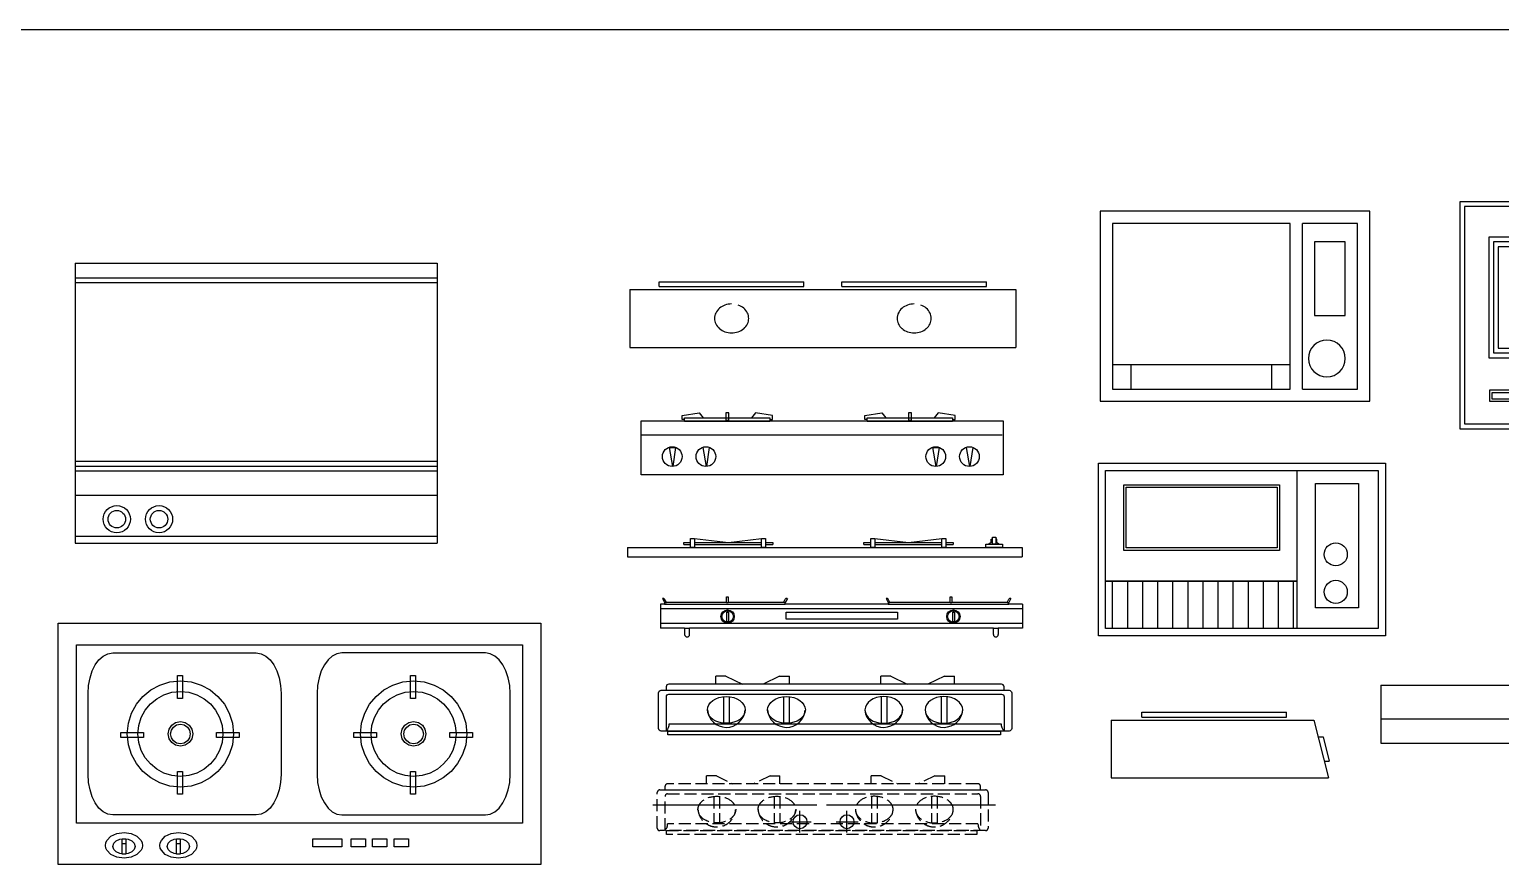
# Model space of a CAD drawing. Extents: x -42728 to 99010, y -18674 to 47645.
# Drawn here: x 48554 to 51602, y 44580 to 46309 of the extents above; entities that cross this region are included whole.
import ezdxf

# ---------------------------------------------------------------- set-up
doc = ezdxf.new("R2010")
doc.units = 0
doc.header["$LTSCALE"] = 100
doc.header["$MEASUREMENT"] = 0
doc.linetypes.add('DASH', pattern=[0.35, 0.25, -0.1])
doc.layers.get('0').update_dxf_attribs({"linetype": 'CONTINUOUS'})
for name, color, linetype in [('00-ELE', 2, 'CONTINUOUS'), ('2', 3, 'CONTINUOUS'), ('3', 4, 'CONTINUOUS'), ('9', 9, 'CONTINUOUS'), ('PUB_TEXT', 7, 'CONTINUOUS'), ('SEP', 50, 'CONTINUOUS'), ('WINDOW', 2, 'CONTINUOUS'), ('家具', 223, 'CONTINUOUS')]:
    doc.layers.add(name, color=color, linetype=linetype)
doc.styles.add('ATT', font='txt')

# ---------------------------------------------------------------- blocks, each defined once
blk = doc.blocks.new('E11MWO01')
at = {"color": 0, "linetype": 'ByBlock'}
for p, q in [((0, 393.7), (558.8, 393.7)), ((0, 0), (0, 393.7)), ((25.4, 25.4), (25.4, 368.3)), ((25.4, 368.3), (393.7, 368.3)), ((63.5, 317.5), (63.5, 368.3)), ((355.6, 368.3), (355.6, 317.5)), ((393.7, 368.3), (393.7, 25.4)), ((419.1, 368.3), (533.4, 368.3)), ((419.1, 368.3), (419.1, 25.4)), ((533.4, 368.3), (533.4, 25.4)), ((558.8, 393.7), (558.8, 0)), ((25.4, 317.5), (393.7, 317.5)), ((444.5, 63.5), (444.5, 215.9)), ((444.5, 215.9), (508, 215.9)), ((508, 215.9), (508, 63.5)), ((508, 63.5), (444.5, 63.5)), ((558.8, 0), (0, 0)), ((393.7, 25.4), (25.4, 25.4)), ((533.4, 25.4), (419.1, 25.4))]:
    blk.add_line(p, q, dxfattribs=at)
blk.add_circle((469.9, 304.8), 38.1, dxfattribs=at)
at = {"color": 0, "linetype": 'ByBlock', "style": 'ATT', "flags": 3}
blk.add_attdef('ITEM', (0, -279.4), '', height=152.4, dxfattribs=at)
blk = doc.blocks.new('WW')
at = {"color": 9, "xscale": -1, "rotation": 180}
blk.add_blockref('E11MWO01', (0, 393.7), dxfattribs=at)
blk = doc.blocks.new('A$C0E486D73')
at = {"layer": 'PUB_TEXT', "linetype": 'Continuous'}
blk.add_blockref('WW', (0, 0), dxfattribs=at)
blk = doc.blocks.new('A$C02A732E8')
at = {"layer": '9', "linetype": 'ByBlock'}
for p, q in [((0, 580), (750, 580)), ((0, 580), (0, 0)), ((750, 580), (750, 0)), ((0, 550), (750, 550)), ((0, 540), (750, 540)), ((0, 170), (750, 170)), ((0, 160), (750, 160)), ((0, 150), (750, 150)), ((0, 100), (750, 100)), ((0, 15), (750, 15)), ((0, 0), (750, 0))]:
    blk.add_line(p, q, dxfattribs=at)
for centre, radius in [((86.1, 50), 28.1), ((86.1, 50), 18.1), ((173.7, 50), 28.1), ((173.7, 50), 18.1)]:
    blk.add_circle(centre, radius, dxfattribs=at)
blk = doc.blocks.new('A$C18816EAA')
at = {"layer": '2', "linetype": 'ByBlock'}
blk.add_blockref('A$C02A732E8', (0, 0), dxfattribs=at)
blk = doc.blocks.new('3157')
at = {"layer": '2'}
blk.add_circle((0, 0), 96, dxfattribs=at)
at = {"layer": 'SEP'}
for p, q in [((-150, 0), (155, 0)), ((0, -147), (0, 151))]:
    blk.add_line(p, q, dxfattribs=at)
blk = doc.blocks.new('煤气灶立面图')
at = {"color": 9, "linetype": 'DASH'}
for p, q in [((-218.2, 121.2), (-238.8, 121.2)), ((-238.8, 104.8), (-238.8, 121.2)), ((-218.2, 121.2), (-184, 104.8)), ((-107, 121.2), (-141.2, 104.8)), ((-107, 121.2), (-86.4, 121.2)), ((-86.4, 104.8), (-86.4, 121.2)), ((102.7, 104.8), (102.7, 121.2)), ((123.4, 121.2), (102.7, 121.2)), ((123.4, 121.2), (157.6, 104.8)), ((234.5, 121.2), (200.3, 104.8)), ((234.5, 121.2), (255.2, 121.2)), ((255.2, 104.8), (255.2, 121.2)), ((-223.3, 78.8), (-223.2, 24)), ((-211.5, 78.8), (-211.4, 24)), ((-98.7, 78.8), (-98.7, 24)), ((-86.9, 78.8), (-86.9, 24)), ((103.3, 78.8), (103.2, 24)), ((115.1, 78.8), (115.1, 24)), ((227.8, 78.8), (227.8, 24)), ((239.6, 78.8), (239.6, 24))]:
    blk.add_line(p, q, dxfattribs=at)
at = {"color": 9}
for p, q in [((-349.8, 61.5), (-9.8, 61.5)), ((10.2, 61.5), (360.2, 61.5))]:
    blk.add_line(p, q, dxfattribs=at)
at = {"color": 9, "linetype": 'DASH'}
for points in [[(-335.2, 92.2), (339.6, 92.2, -0.414214), (344.9, 86.9), (344.9, 13.1, -0.414214), (339.6, 7.8), (-335.2, 7.8, -0.414214), (-340.6, 13.1), (-340.6, 86.9, -0.414214)], [(-324.6, 92.2), (329, 92.2), (329, 99.5, 0.414214), (323.7, 104.8), (-319.3, 104.8, 0.414214), (-324.6, 99.5)], [(-319.2, 84.1), (323.9, 84.1, -0.414214), (329.2, 78.8), (329.2, 8.4, -0.212671), (323.9, 22), (-319.2, 22, -0.212671), (-324.5, 8.4), (-324.5, 78.8, -0.414214)]]:
    blk.add_lwpolyline(points, format="xyb", close=True, dxfattribs=at)
blk.add_lwpolyline([(-321.5, 7.8), (321.5, 7.8), (321.5, 0), (-321.5, 0)], close=True, dxfattribs=at)
for centre, start, end in [((-217.2, 54.7), 184.7722, 354.3995), ((-92.7, 54.7), 184.7722, 354.3995), ((109, 54.7), 185.6005, 355.2278), ((233.6, 54.7), 185.6005, 355.2278)]:
    blk.add_arc(centre, 39.2, start, end, dxfattribs=at)
for centre in [(-217.2, 51.4), (-92.7, 51.4)]:
    blk.add_ellipse(centre, major_axis=(-39.1, 0), ratio=0.706307, dxfattribs=at)
at = {"color": 9, "linetype": 'DASH', "extrusion": (0, 0, -1)}
for centre in [(109, 51.4), (233.6, 51.4)]:
    blk.add_ellipse(centre, major_axis=(39.1, 0), ratio=0.706307, dxfattribs=at)
at = {"color": 0, "xscale": 0.15, "yscale": 0.15, "zscale": 0.15}
for p in [(-44.9, 26.3), (52.4, 26.3)]:
    blk.add_blockref('3157', p, dxfattribs=at)
blk = doc.blocks.new('A$C6D761EF8')
at = {"layer": '3'}
blk.add_blockref('煤气灶立面图', (349.8, 0), dxfattribs=at)
blk = doc.blocks.new('A$C0A451782')
at = {"layer": '9', "linetype": 'ByBlock'}
for p, q in [((369.4, 102), (369.4, 32.2)), ((387.9, 102), (387.9, 32.2)), ((410.5, 102), (410.5, 32.2)), ((431, 102), (431, 32.2)), ((453.6, 102), (453.6, 32.2))]:
    blk.add_line(p, q, dxfattribs=at)
for points in [[(0, 0), (570, 0), (570, 470), (0, 470)], [(10, 10), (560, 10), (560, 460), (10, 460)], [(60, 147), (460, 147), (460, 397), (60, 397)], [(70, 157), (450, 157), (450, 387), (70, 387)], [(80, 167), (440, 167), (440, 377), (80, 377)], [(62.2, 80.3), (144.1, 80.3), (144.1, 56), (62.2, 56)], [(67.2, 75.3), (139.1, 75.3), (139.1, 61), (67.2, 61)]]:
    blk.add_lwpolyline(points, close=True, dxfattribs=at)
for centre in [(513.3, 338.2), (513.3, 284.8), (513.3, 212.9)]:
    blk.add_circle(centre, 16.4, dxfattribs=at)
blk = doc.blocks.new('A$C6CB14D66')
at = {"layer": '9', "linetype": 'ByBlock'}
blk.add_blockref('A$C0A451782', (0, 0), dxfattribs=at)
blk = doc.blocks.new('A$C338F283A')
at = {"layer": '9'}
h = blk.add_hatch(dxfattribs=at)
h.set_pattern_fill('LINE', color=256, scale=250, angle=90, style=0)
h.set_pattern_definition([(90, (-51201.527, 235371.683), (-31.25, 2e-15), [])])
h.paths.add_polyline_path([(411.2, 15), (411.2, 113), (15, 113), (15, 15)])
blk.add_line((411.2, 342.2), (411.2, 15), dxfattribs=at)
for points in [[(0, 357.2), (594.6, 357.2), (594.6, 0), (0, 0)], [(15, 342.2), (579.6, 342.2), (579.6, 15), (15, 15)], [(52.8, 312.8), (375.1, 312.8), (375.1, 176.8), (52.8, 176.8)], [(57.8, 307.8), (370.1, 307.8), (370.1, 181.8), (57.8, 181.8)], [(450.1, 315.5), (539, 315.5), (539, 57.4), (450.1, 57.4)], [(15, 113), (411.2, 113), (411.2, 113), (15, 113)]]:
    blk.add_lwpolyline(points, close=True, dxfattribs=at)
for centre in [(491.8, 168.5), (491.8, 90.8)]:
    blk.add_circle(centre, 23.9, dxfattribs=at)
blk = doc.blocks.new('Z')
at = {"color": 4}
for p, q in [((96.8, 90.9), (96.8, 106.3)), ((116.3, 106.3), (96.8, 106.3)), ((116.3, 106.3), (148.6, 90.9)), ((221.2, 106.3), (188.9, 90.9)), ((221.2, 106.3), (240.7, 106.3)), ((240.7, 90.9), (240.7, 106.3)), ((438.5, 106.3), (419, 106.3)), ((419, 90.9), (419, 106.3)), ((438.5, 106.3), (470.7, 90.9)), ((543.3, 106.3), (511.1, 90.9)), ((543.3, 106.3), (562.8, 106.3)), ((562.8, 90.9), (562.8, 106.3)), ((111.5, 66.4), (111.6, 14.7)), ((122.7, 66.4), (122.7, 14.7)), ((229, 66.4), (229, 14.7)), ((240.1, 66.4), (240.2, 14.7)), ((419.5, 66.4), (419.5, 14.7)), ((430.7, 66.4), (430.6, 14.7)), ((537, 66.4), (536.9, 14.7)), ((548.1, 66.4), (548.1, 14.7))]:
    blk.add_line(p, q, dxfattribs=at)
for points in [[(-0.2, 79), (659.8, 79), (659.8, 85.9, 0.414214), (654.8, 90.9), (4.8, 90.9, 0.414214), (-0.2, 85.9)], [(-10.2, 79), (669.8, 79, -0.414214), (674.8, 74), (674.8, 4.4, -0.414214), (669.8, -0.6), (-10.2, -0.6, -0.414214), (-15.2, 4.4), (-15.2, 74, -0.414214)], [(5, 71.4), (655, 71.4, -0.414214), (660, 66.4), (660, 0, -0.212671), (655, 12.8), (5, 12.8, -0.212671), (0, 0), (0, 66.4, -0.414214)]]:
    blk.add_lwpolyline(points, format="xyb", close=True, dxfattribs=at)
blk.add_lwpolyline([(2.8, -0.6), (652.8, -0.6), (652.8, -7.9), (2.8, -7.9)], close=True, dxfattribs=at)
for centre, start, end in [((117.2, 43.6), 184.7722, 354.3995), ((234.7, 43.6), 184.7722, 354.3995), ((424.9, 43.6), 185.6005, 355.2278), ((542.4, 43.6), 185.6005, 355.2278)]:
    blk.add_arc(centre, 37, start, end, dxfattribs=at)
for centre in [(117.2, 40.6), (234.7, 40.6)]:
    blk.add_ellipse(centre, major_axis=(-36.9, 0), ratio=0.706307, dxfattribs=at)
at = {"color": 4, "extrusion": (0, 0, -1)}
for centre in [(425, 40.6), (542.4, 40.6)]:
    blk.add_ellipse(centre, major_axis=(36.9, 0), ratio=0.706307, dxfattribs=at)
blk = doc.blocks.new('A$C25CA2CE4')
at = {"layer": 'PUB_TEXT', "linetype": 'Continuous', "xscale": 1.06029, "yscale": 1.06029, "zscale": 1.06029}
blk.add_blockref('Z', (16.1, 8.4), dxfattribs=at)
blk = doc.blocks.new('A$C18D95117')
at = {"layer": '家具', "color": 3}
for p, q in [((85.1, 458.4), (120.3, 464)), ((85.1, 450.2), (85.1, 458.4)), ((120.3, 464), (128.5, 453.7)), ((175.7, 464.4), (175.7, 449.3)), ((181.8, 464.4), (175.7, 464.4)), ((181.8, 449.3), (181.8, 464.4)), ((237.1, 464), (228.9, 453.7)), ((272.3, 458.4), (237.1, 464)), ((272.3, 450.2), (272.3, 458.4)), ((463.5, 458.4), (498.7, 464)), ((463.5, 450.2), (463.5, 458.4)), ((498.7, 464), (506.9, 453.7)), ((560.1, 464.4), (554.1, 464.4)), ((554.1, 464.4), (554.1, 449.3)), ((560.1, 449.3), (560.1, 464.4)), ((615.4, 464), (607.3, 453.7)), ((650.7, 458.4), (615.4, 464)), ((650.7, 450.2), (650.7, 458.4)), ((0, 447.7), (750.2, 447.7)), ((0, 335.7), (0, 447.7)), ((90.2, 450.2), (85.1, 450.2)), ((90.3, 446), (90.3, 453.7)), ((90.3, 453.7), (267.1, 453.7)), ((267.1, 446), (90.3, 446)), ((175.7, 449.3), (181.8, 449.3)), ((267.1, 453.7), (267.1, 446)), ((267.1, 450.2), (272.3, 450.2)), ((468.6, 450.2), (463.5, 450.2)), ((468.7, 446), (468.7, 453.7)), ((468.7, 453.7), (645.5, 453.7)), ((645.5, 446), (468.7, 446)), ((554.1, 449.3), (560.1, 449.3)), ((645.5, 453.7), (645.5, 446)), ((645.5, 450.2), (650.7, 450.2)), ((750.2, 447.7), (750.2, 335.7)), ((1.1, 418.5), (748.6, 418.5)), ((58.5, 392.4), (71.4, 392.4)), ((65.6, 353.3), (58.8, 392.1)), ((71.4, 392.4), (65.6, 353.3)), ((135.4, 353.3), (128.6, 392.1)), ((141.2, 392.4), (135.4, 353.3)), ((604.5, 392.4), (617.4, 392.4)), ((611.6, 353.3), (604.8, 392.1)), ((617.4, 392.4), (611.6, 353.3)), ((681.4, 353.3), (674.6, 392.1)), ((687.2, 392.4), (681.4, 353.3)), ((750.2, 335.7), (0, 335.7))]:
    blk.add_line(p, q, dxfattribs=at)
at = {"layer": '家具', "color": 3, "ltscale": 200}
for p, q in [((48.9, 68.1), (40.3, 68.1)), ((40.3, 68.1), (40.3, 18.1)), ((44.7, 79.6), (44.6, 79.5)), ((44.6, 79.5), (48.9, 71.4)), ((52.5, 71.4), (48.8, 78.4)), ((48.9, 71.4), (48.9, 68.1)), ((48.9, 71.4), (52.5, 71.4)), ((48.9, 68.1), (298.9, 68.1)), ((177.4, 71.4), (52.5, 71.4)), ((177.4, 71.4), (177.4, 82.9)), ((177.4, 82.9), (180.5, 82.9)), ((177.4, 71.4), (180.5, 71.4)), ((180.5, 82.9), (180.5, 71.4)), ((295.3, 71.4), (180.5, 71.4)), ((295.3, 71.4), (299, 78.4)), ((298.9, 71.4), (295.3, 71.4)), ((303.2, 79.5), (298.9, 71.4)), ((298.9, 71.4), (298.9, 71.4)), ((298.9, 68.1), (298.9, 71.4)), ((512, 68.1), (298.9, 68.1)), ((303.1, 79.6), (303.2, 79.5)), ((507.8, 79.6), (507.7, 79.5)), ((507.7, 79.5), (512, 71.4)), ((515.6, 71.4), (511.9, 78.4)), ((512, 71.4), (512, 68.1)), ((512, 71.4), (515.6, 71.4)), ((512, 68.1), (762, 68.1)), ((640.5, 71.4), (515.6, 71.4)), ((640.5, 71.4), (640.5, 82.9)), ((640.5, 82.9), (643.7, 82.9)), ((640.5, 71.4), (643.7, 71.4)), ((643.7, 82.9), (643.7, 71.4)), ((758.4, 71.4), (643.7, 71.4)), ((758.4, 71.4), (762.1, 78.4)), ((758.4, 71.4), (762, 71.4)), ((766.3, 79.5), (762, 71.4)), ((762, 71.4), (762, 71.4)), ((762, 68.1), (762, 71.4)), ((790.3, 68.1), (762, 68.1)), ((766.2, 79.6), (766.3, 79.5)), ((790.3, 68.1), (790.3, 18.1)), ((790.3, 58.1), (40.3, 58.1)), ((178.1, 51.5), (181.6, 51.5)), ((178.1, 31.5), (178.1, 51.5)), ((181.6, 31.5), (178.1, 31.5)), ((181.6, 51.5), (181.6, 31.5)), ((300.9, 51.6), (531.3, 51.6)), ((300.9, 36.9), (300.9, 51.6)), ((531.3, 36.9), (300.9, 36.9)), ((531.3, 51.6), (531.3, 36.9)), ((645.8, 51.5), (649.2, 51.5)), ((645.8, 31.5), (645.8, 51.5)), ((649.2, 31.5), (645.8, 31.5)), ((649.2, 51.5), (649.2, 31.5)), ((790.3, 28.1), (40.3, 28.1)), ((90.4, 18.1), (40.3, 18.1)), ((90.4, 18.1), (100.7, 18.1)), ((90.4, 18.1), (90.4, 5)), ((730, 18.1), (100.7, 18.1)), ((100.7, 5), (100.7, 18.1)), ((730, 18.1), (740.3, 18.1)), ((730, 5), (730, 18.1)), ((790.3, 18.1), (740.3, 18.1)), ((740.3, 18.1), (740.3, 5)), ((95.4, 0), (95.7, 0)), ((735.3, 0), (735, 0))]:
    blk.add_line(p, q, dxfattribs=at)
at = {"layer": '家具', "color": 3}
for centre in [(64.7, 373.6), (134.5, 373.6), (610.7, 373.6), (680.5, 373.6)]:
    blk.add_circle(centre, 20.4, dxfattribs=at)
at = {"layer": '家具', "color": 3, "ltscale": 200}
for centre, radius in [((179.5, 42.3), 13.8), ((179.5, 42.3), 11.8), ((647.1, 42.3), 13.8), ((647.1, 42.3), 11.8)]:
    blk.add_circle(centre, radius, dxfattribs=at)
for centre, radius, start, end in [((46.1, 76.9), 3, 28.3571, 118.3571), ((301.6, 76.9), 3, 61.6429, 151.6429), ((509.3, 76.9), 3, 28.3571, 118.3571), ((764.7, 76.9), 3, 61.6429, 151.6429), ((95.4, 5), 5, 180, 270), ((95.7, 5), 5, 270, 0), ((735, 5), 5, 180, 270), ((735.3, 5), 5, 270, 0)]:
    blk.add_arc(centre, radius, start, end, dxfattribs=at)
blk = doc.blocks.new('A$C6CB73CD9')
for p, q in [((60.8, 136), (360.8, 136)), ((60.8, 126), (60.8, 136)), ((60.8, 126), (360.8, 126)), ((360.8, 126), (360.8, 136)), ((439.2, 136), (739.2, 136)), ((439.2, 126), (439.2, 136)), ((439.2, 126), (739.2, 126)), ((739.2, 126), (739.2, 136)), ((0, 120), (800, 120)), ((0, 120), (0, 0)), ((800, 120), (800, 0)), ((0, 0), (800, 0))]:
    blk.add_line(p, q)
for centre, radius, start, end in [((200.9, 60), 25.5, 153.9026, 179.9999), ((205.7, 57.6), 30.9, 130.2182, 153.9025), ((208.8, 53.9), 35.7, 109.3034, 130.2182), ((210.8, 48.2), 41.8, 90, 109.3035), ((212.9, 53.9), 35.7, 49.7818, 70.6966), ((216, 57.6), 30.9, 26.0975, 49.7818), ((220.8, 60), 25.5, 0.0001, 26.0974), ((579.2, 60), 25.5, 153.9026, 179.9999), ((584, 57.6), 30.9, 130.2182, 153.9025), ((587.1, 53.9), 35.7, 109.3034, 130.2182), ((589.2, 48.2), 41.8, 90, 109.3035), ((591.2, 53.9), 35.7, 49.7818, 70.6966), ((594.3, 57.6), 30.9, 26.0975, 49.7818), ((599.1, 60), 25.5, 0.0001, 26.0974), ((200.9, 60), 25.5, 180.0001, 206.0974), ((205.7, 62.4), 30.9, 206.0975, 229.7818), ((208.8, 66.1), 35.7, 229.7818, 250.6966), ((210.8, 71.8), 41.8, 250.6965, 270), ((210.8, 71.8), 41.8, 270, 289.3035), ((212.9, 66.1), 35.7, 289.3034, 310.2182), ((216, 62.4), 30.9, 310.2182, 333.9025), ((220.8, 60), 25.5, 333.9026, 359.9999), ((579.2, 60), 25.5, 180.0001, 206.0974), ((584, 62.4), 30.9, 206.0975, 229.7818), ((587.1, 66.1), 35.7, 229.7818, 250.6966), ((589.2, 71.8), 41.8, 250.6965, 270), ((589.2, 71.8), 41.8, 270, 289.3035), ((591.2, 66.1), 35.7, 289.3034, 310.2182), ((594.3, 62.4), 30.9, 310.2182, 333.9025), ((599.1, 60), 25.5, 333.9026, 359.9999)]:
    blk.add_arc(centre, radius, start, end)
blk = doc.blocks.new('A$C2E02379F')
for p, q in [((0, 500.3), (1000.4, 500.3)), ((0, 0), (0, 500.3)), ((1000.4, 500.3), (1000.4, 0)), ((38.4, 455.4), (962, 455.4)), ((38.4, 85.6), (38.4, 455.4)), ((84.6, 423.8), (93.3, 431.5)), ((93.3, 431.5), (102.9, 436.6)), ((102.9, 436.6), (113.3, 438.3)), ((113.3, 438.3), (410.6, 438.3)), ((410.6, 438.3), (421, 436.6)), ((421, 436.6), (430.4, 431.5)), ((430.4, 431.5), (439.3, 423.8)), ((567.9, 431.5), (559.3, 423.8)), ((577.6, 436.6), (567.9, 431.5)), ((587.7, 438.3), (577.6, 436.6)), ((885.3, 438.3), (587.7, 438.3)), ((895.4, 436.6), (885.3, 438.3)), ((905.1, 431.5), (895.4, 436.6)), ((913.7, 423.8), (905.1, 431.5)), ((962, 455.4), (962, 85.6)), ((66.1, 386.5), (70.6, 401)), ((70.6, 401), (77, 413.4)), ((77, 413.4), (84.6, 423.8)), ((439.3, 423.8), (447, 413.4)), ((447, 413.4), (453.1, 401)), ((453.1, 401), (457.9, 386.5)), ((545.3, 401), (540.5, 386.5)), ((551.7, 413.4), (545.3, 401)), ((559.3, 423.8), (551.7, 413.4)), ((921.4, 413.4), (913.7, 423.8)), ((927.7, 401), (921.4, 413.4)), ((932.5, 386.5), (927.7, 401)), ((62, 354), (63, 370.7)), ((63, 370.7), (66.1, 386.5)), ((191.8, 361.6), (210.6, 371.8)), ((210.6, 371.8), (231.2, 378.4)), ((231.2, 378.4), (253.3, 380.6)), ((247, 391.3), (257.7, 391.3)), ((247, 344.3), (247, 391.3)), ((253.3, 380.6), (275.4, 378.4)), ((257.7, 391.3), (257.7, 344.3)), ((275.4, 378.4), (296.3, 371.8)), ((296.3, 371.8), (314.8, 361.6)), ((457.9, 386.5), (460.9, 370.7)), ((460.9, 370.7), (462, 354)), ((537.4, 370.7), (536.4, 354)), ((540.5, 386.5), (537.4, 370.7)), ((675.1, 361.6), (693.7, 371.8)), ((693.7, 371.8), (714.3, 378.4)), ((714.3, 378.4), (736.4, 380.6)), ((730, 391.3), (740.7, 391.3)), ((730, 344.3), (730, 391.3)), ((736.4, 380.6), (758.7, 378.4)), ((740.7, 391.3), (740.7, 344.3)), ((758.7, 378.4), (779.3, 371.8)), ((779.3, 371.8), (797.9, 361.6)), ((935.6, 370.7), (932.5, 386.5)), ((936.6, 354), (935.6, 370.7)), ((62, 187), (62, 354)), ((162.1, 331.9), (175.6, 348.4)), ((175.6, 348.4), (191.8, 361.6)), ((191.3, 332.6), (204.3, 343.5)), ((204.3, 343.5), (219.3, 351.7)), ((219.3, 351.7), (235.8, 356.8)), ((235.8, 356.8), (253.3, 358.5)), ((257.7, 344.3), (247, 344.3)), ((253.3, 358.5), (271.1, 356.8)), ((271.1, 356.8), (287.6, 351.7)), ((287.6, 351.7), (302.6, 343.5)), ((302.6, 343.5), (315.6, 332.6)), ((314.8, 361.6), (331.1, 348.4)), ((331.1, 348.4), (344.6, 331.9)), ((462, 354), (462, 187)), ((536.4, 354), (536.4, 187)), ((645.4, 331.9), (658.9, 348.4)), ((658.9, 348.4), (675.1, 361.6)), ((674.4, 332.6), (687.3, 343.5)), ((687.3, 343.5), (702.3, 351.7)), ((702.3, 351.7), (718.8, 356.8)), ((718.8, 356.8), (736.4, 358.5)), ((740.7, 344.3), (730, 344.3)), ((736.4, 358.5), (754.2, 356.8)), ((754.2, 356.8), (770.7, 351.7)), ((770.7, 351.7), (785.7, 343.5)), ((785.7, 343.5), (798.6, 332.6)), ((797.9, 361.6), (814.1, 348.4)), ((814.1, 348.4), (827.6, 331.9)), ((936.6, 187), (936.6, 354)), ((145.6, 292.7), (152, 313.3)), ((152, 313.3), (162.1, 331.9)), ((172.3, 304.7), (180.4, 319.7)), ((180.4, 319.7), (191.3, 332.6)), ((315.6, 332.6), (326.3, 319.7)), ((326.3, 319.7), (334.4, 304.7)), ((344.6, 331.9), (354.7, 313.3)), ((354.7, 313.3), (361.3, 292.7)), ((628.6, 292.7), (635.2, 313.3)), ((635.2, 313.3), (645.4, 331.9)), ((655.3, 304.7), (663.5, 319.7)), ((663.5, 319.7), (674.4, 332.6)), ((798.6, 332.6), (809.6, 319.7)), ((809.6, 319.7), (817.7, 304.7)), ((827.6, 331.9), (837.8, 313.3)), ((837.8, 313.3), (844.4, 292.7)), ((143.3, 270.6), (145.6, 292.7)), ((165.4, 270.6), (167.2, 288.2)), ((167.2, 288.2), (172.3, 304.7)), ((227.9, 270.6), (230, 280.5)), ((230, 280.5), (235.3, 288.7)), ((233, 270.6), (234.8, 278.5)), ((234.8, 278.5), (239.1, 284.9)), ((235.3, 288.7), (243.4, 294)), ((239.1, 284.9), (245.5, 289.2)), ((243.4, 294), (253.3, 296)), ((245.5, 289.2), (253.3, 290.7)), ((253.3, 296), (263.2, 294)), ((253.3, 290.7), (261.2, 289.2)), ((261.2, 289.2), (267.8, 284.9)), ((263.2, 294), (271.4, 288.7)), ((267.8, 284.9), (272.1, 278.5)), ((271.4, 288.7), (277, 280.5)), ((272.1, 278.5), (273.7, 270.6)), ((277, 280.5), (279, 270.6)), ((334.4, 304.7), (339.7, 288.2)), ((339.7, 288.2), (341.5, 270.6)), ((361.3, 292.7), (363.4, 270.6)), ((626.4, 270.6), (628.6, 292.7)), ((648.5, 270.6), (650.2, 288.2)), ((650.2, 288.2), (655.3, 304.7)), ((711, 270.6), (713, 280.5)), ((713, 280.5), (718.3, 288.7)), ((716.3, 270.6), (717.8, 278.5)), ((717.8, 278.5), (722.2, 284.9)), ((718.3, 288.7), (726.5, 294)), ((722.2, 284.9), (728.5, 289.2)), ((726.5, 294), (736.4, 296)), ((728.5, 289.2), (736.4, 290.7)), ((736.4, 296), (746.5, 294)), ((736.4, 290.7), (744.5, 289.2)), ((744.5, 289.2), (750.9, 284.9)), ((746.5, 294), (754.7, 288.7)), ((750.9, 284.9), (755.2, 278.5)), ((754.7, 288.7), (760, 280.5)), ((755.2, 278.5), (756.7, 270.6)), ((760, 280.5), (762, 270.6)), ((817.7, 304.7), (822.8, 288.2)), ((822.8, 288.2), (824.6, 270.6)), ((844.4, 292.7), (846.7, 270.6)), ((129.6, 263), (129.6, 273.7)), ((129.6, 273.7), (176.6, 273.7)), ((176.6, 263), (129.6, 263)), ((145.6, 248.3), (143.3, 270.6)), ((152, 227.7), (145.6, 248.3)), ((167.2, 252.8), (165.4, 270.6)), ((172.3, 236.3), (167.2, 252.8)), ((176.6, 273.7), (176.6, 263)), ((230, 260.5), (227.9, 270.6)), ((235.3, 252.6), (230, 260.5)), ((234.8, 262.5), (233, 270.6)), ((239.1, 256.1), (234.8, 262.5)), ((243.4, 247), (235.3, 252.6)), ((245.5, 251.8), (239.1, 256.1)), ((253.3, 245), (243.4, 247)), ((253.3, 250.3), (245.5, 251.8)), ((261.2, 251.8), (253.3, 250.3)), ((263.2, 247), (253.3, 245)), ((267.8, 256.1), (261.2, 251.8)), ((271.4, 252.6), (263.2, 247)), ((272.1, 262.5), (267.8, 256.1)), ((277, 260.5), (271.4, 252.6)), ((273.7, 270.6), (272.1, 262.5)), ((279, 270.6), (277, 260.5)), ((328.3, 263), (328.3, 273.7)), ((328.3, 273.7), (375.3, 273.7)), ((375.3, 263), (328.3, 263)), ((339.7, 252.8), (334.4, 236.3)), ((341.5, 270.6), (339.7, 252.8)), ((361.3, 248.3), (354.7, 227.7)), ((363.4, 270.6), (361.3, 248.3)), ((375.3, 273.7), (375.3, 263)), ((612.6, 273.7), (659.6, 273.7)), ((612.6, 263), (612.6, 273.7)), ((659.6, 263), (612.6, 263)), ((628.6, 248.3), (626.4, 270.6)), ((635.2, 227.7), (628.6, 248.3)), ((650.2, 252.8), (648.5, 270.6)), ((655.3, 236.3), (650.2, 252.8)), ((659.6, 273.7), (659.6, 263)), ((713, 260.5), (711, 270.6)), ((718.3, 252.6), (713, 260.5)), ((717.8, 262.5), (716.3, 270.6)), ((722.2, 256.1), (717.8, 262.5)), ((726.5, 247), (718.3, 252.6)), ((728.5, 251.8), (722.2, 256.1)), ((736.4, 245), (726.5, 247)), ((736.4, 250.3), (728.5, 251.8)), ((744.5, 251.8), (736.4, 250.3)), ((746.5, 247), (736.4, 245)), ((750.9, 256.1), (744.5, 251.8)), ((754.7, 252.6), (746.5, 247)), ((755.2, 262.5), (750.9, 256.1)), ((760, 260.5), (754.7, 252.6)), ((756.7, 270.6), (755.2, 262.5)), ((762, 270.6), (760, 260.5)), ((811.3, 263), (811.3, 273.7)), ((811.3, 273.7), (858.3, 273.7)), ((858.3, 263), (811.3, 263)), ((822.8, 252.8), (817.7, 236.3)), ((824.6, 270.6), (822.8, 252.8)), ((844.4, 248.3), (837.8, 227.7)), ((846.7, 270.6), (844.4, 248.3)), ((858.3, 273.7), (858.3, 263)), ((162.1, 209.1), (152, 227.7)), ((180.4, 221.3), (172.3, 236.3)), ((191.3, 208.4), (180.4, 221.3)), ((326.3, 221.3), (315.6, 208.4)), ((334.4, 236.3), (326.3, 221.3)), ((354.7, 227.7), (344.6, 209.1)), ((645.4, 209.1), (635.2, 227.7)), ((663.5, 221.3), (655.3, 236.3)), ((674.4, 208.4), (663.5, 221.3)), ((809.6, 221.3), (798.6, 208.4)), ((817.7, 236.3), (809.6, 221.3)), ((837.8, 227.7), (827.6, 209.1)), ((63, 170.3), (62, 187)), ((175.6, 192.9), (162.1, 209.1)), ((191.8, 179.4), (175.6, 192.9)), ((204.3, 197.4), (191.3, 208.4)), ((219.3, 189.3), (204.3, 197.4)), ((235.8, 184.2), (219.3, 189.3)), ((253.3, 182.5), (235.8, 184.2)), ((247, 192.6), (257.7, 192.6)), ((247, 145.6), (247, 192.6)), ((271.1, 184.2), (253.3, 182.5)), ((257.7, 192.6), (257.7, 145.6)), ((287.6, 189.3), (271.1, 184.2)), ((302.6, 197.4), (287.6, 189.3)), ((315.6, 208.4), (302.6, 197.4)), ((331.1, 192.9), (314.8, 179.4)), ((344.6, 209.1), (331.1, 192.9)), ((462, 187), (460.9, 170.3)), ((536.4, 187), (537.4, 170.3)), ((658.9, 192.9), (645.4, 209.1)), ((675.1, 179.4), (658.9, 192.9)), ((687.3, 197.4), (674.4, 208.4)), ((702.3, 189.3), (687.3, 197.4)), ((718.8, 184.2), (702.3, 189.3)), ((736.4, 182.5), (718.8, 184.2)), ((730, 192.6), (740.7, 192.6)), ((730, 145.6), (730, 192.6)), ((754.2, 184.2), (736.4, 182.5)), ((740.7, 192.6), (740.7, 145.6)), ((770.7, 189.3), (754.2, 184.2)), ((785.7, 197.4), (770.7, 189.3)), ((798.6, 208.4), (785.7, 197.4)), ((814.1, 192.9), (797.9, 179.4)), ((827.6, 209.1), (814.1, 192.9)), ((935.6, 170.3), (936.6, 187)), ((66.1, 154.5), (63, 170.3)), ((70.6, 140), (66.1, 154.5)), ((210.6, 169.2), (191.8, 179.4)), ((231.2, 162.6), (210.6, 169.2)), ((253.3, 160.3), (231.2, 162.6)), ((275.4, 162.6), (253.3, 160.3)), ((296.3, 169.2), (275.4, 162.6)), ((314.8, 179.4), (296.3, 169.2)), ((457.9, 154.5), (453.1, 140)), ((460.9, 170.3), (457.9, 154.5)), ((537.4, 170.3), (540.5, 154.5)), ((540.5, 154.5), (545.3, 140)), ((693.7, 169.2), (675.1, 179.4)), ((714.3, 162.6), (693.7, 169.2)), ((736.4, 160.3), (714.3, 162.6)), ((758.7, 162.6), (736.4, 160.3)), ((779.3, 169.2), (758.7, 162.6)), ((797.9, 179.4), (779.3, 169.2)), ((927.7, 140), (932.5, 154.5)), ((932.5, 154.5), (935.6, 170.3)), ((77, 127.6), (70.6, 140)), ((84.6, 117.1), (77, 127.6)), ((257.7, 145.6), (247, 145.6)), ((447, 127.6), (439.3, 117.1)), ((453.1, 140), (447, 127.6)), ((545.3, 140), (551.7, 127.6)), ((551.7, 127.6), (559.3, 117.1)), ((740.7, 145.6), (730, 145.6)), ((913.7, 117.1), (921.4, 127.6)), ((921.4, 127.6), (927.7, 140)), ((93.3, 109.5), (84.6, 117.1)), ((102.9, 104.4), (93.3, 109.5)), ((113.3, 102.9), (102.9, 104.4)), ((410.6, 102.9), (113.3, 102.9)), ((421, 104.4), (410.6, 102.9)), ((430.4, 109.5), (421, 104.4)), ((439.3, 117.1), (430.4, 109.5)), ((559.3, 117.1), (567.9, 109.5)), ((567.9, 109.5), (577.6, 104.4)), ((577.6, 104.4), (587.7, 102.9)), ((587.7, 102.9), (885.3, 102.9)), ((885.3, 102.9), (895.4, 104.4)), ((895.4, 104.4), (905.1, 109.5)), ((905.1, 109.5), (913.7, 117.1)), ((962, 85.6), (38.4, 85.6)), ((109.3, 58.7), (121.5, 64.3)), ((121.5, 64.3), (136.5, 66.6)), ((136.5, 66.6), (151.2, 64.3)), ((151.2, 64.3), (163.4, 58.7)), ((222.1, 58.7), (234.3, 64.3)), ((234.3, 64.3), (249.3, 66.6)), ((249.3, 66.6), (264, 64.3)), ((264, 64.3), (276.2, 58.7)), ((98.1, 39.6), (98.8, 45.2)), ((98.8, 34.3), (98.1, 39.6)), ((98.8, 45.2), (101.1, 50.1)), ((101.1, 29.5), (98.8, 34.3)), ((101.1, 50.1), (109.3, 58.7)), ((113.3, 37.6), (115.1, 44)), ((115.1, 31.5), (113.3, 37.6)), ((115.1, 44), (120.2, 49)), ((120.2, 26.2), (115.1, 31.5)), ((120.2, 49), (127.6, 52.4)), ((127.6, 52.4), (136.5, 53.6)), ((132.9, 21.4), (132.9, 53.1)), ((132.9, 53.1), (140, 53.1)), ((132.9, 21.4), (132.9, 43.5)), ((132.9, 43.5), (140, 43.5)), ((136.5, 53.6), (145.3, 52.4)), ((140, 53.1), (140, 21.4)), ((140, 43.5), (140, 21.4)), ((145.3, 52.4), (152.7, 49)), ((152.7, 49), (157.5, 44)), ((157.5, 31.5), (152.7, 26.2)), ((157.5, 44), (159.3, 37.6)), ((159.3, 37.6), (157.5, 31.5)), ((163.4, 58.7), (171.8, 50.1)), ((171.8, 50.1), (173.8, 45.2)), ((173.8, 34.3), (171.8, 29.5)), ((173.8, 45.2), (174.6, 39.6)), ((174.6, 39.6), (173.8, 34.3)), ((210.9, 39.6), (211.7, 45.2)), ((211.7, 34.3), (210.9, 39.6)), ((211.7, 45.2), (214, 50.1)), ((214, 29.5), (211.7, 34.3)), ((214, 50.1), (222.1, 58.7)), ((226.1, 37.6), (227.9, 44)), ((227.9, 31.5), (226.1, 37.6)), ((227.9, 44), (233, 49)), ((233, 26.2), (227.9, 31.5)), ((233, 49), (240.1, 52.4)), ((240.1, 52.4), (249.3, 53.6)), ((245.5, 21.4), (245.5, 53.1)), ((245.5, 53.1), (252.8, 53.1)), ((245.5, 21.4), (245.5, 43.5)), ((245.5, 43.5), (252.8, 43.5)), ((249.3, 53.6), (258.2, 52.4)), ((252.8, 53.1), (252.8, 21.4)), ((252.8, 43.5), (252.8, 21.4)), ((258.2, 52.4), (265.3, 49)), ((265.3, 49), (270.4, 44)), ((270.4, 31.5), (265.3, 26.2)), ((270.4, 44), (272.1, 37.6)), ((272.1, 37.6), (270.4, 31.5)), ((276.2, 58.7), (284.3, 50.1)), ((284.3, 50.1), (286.6, 45.2)), ((286.6, 34.3), (284.3, 29.5)), ((286.6, 45.2), (287.4, 39.6)), ((287.4, 39.6), (286.6, 34.3)), ((528, 53.6), (587.5, 53.6)), ((528, 36.6), (528, 53.6)), ((587.5, 36.6), (528, 36.6)), ((587.5, 53.6), (587.5, 36.6)), ((606.8, 53.6), (636.5, 53.6)), ((606.8, 36.6), (606.8, 53.6)), ((636.5, 36.6), (606.8, 36.6)), ((636.5, 53.6), (636.5, 36.6)), ((651.5, 53.6), (681.2, 53.6)), ((651.5, 36.6), (651.5, 53.6)), ((681.2, 36.6), (651.5, 36.6)), ((681.2, 53.6), (681.2, 36.6)), ((696, 53.6), (726, 53.6)), ((696, 36.6), (696, 53.6)), ((726, 36.6), (696, 36.6)), ((726, 53.6), (726, 36.6)), ((1000.4, 0), (0, 0)), ((109.3, 20.8), (101.1, 29.5)), ((121.5, 15.3), (109.3, 20.8)), ((127.6, 22.9), (120.2, 26.2)), ((136.5, 13), (121.5, 15.3)), ((136.5, 21.6), (127.6, 22.9)), ((140, 21.4), (132.9, 21.4)), ((140, 21.4), (132.9, 21.4)), ((145.3, 22.9), (136.5, 21.6)), ((151.2, 15.3), (136.5, 13)), ((152.7, 26.2), (145.3, 22.9)), ((163.4, 20.8), (151.2, 15.3)), ((171.8, 29.5), (163.4, 20.8)), ((222.1, 20.8), (214, 29.5)), ((234.3, 15.3), (222.1, 20.8)), ((240.1, 22.9), (233, 26.2)), ((249.3, 13), (234.3, 15.3)), ((249.3, 21.6), (240.1, 22.9)), ((252.8, 21.4), (245.5, 21.4)), ((252.8, 21.4), (245.5, 21.4)), ((258.2, 22.9), (249.3, 21.6)), ((264, 15.3), (249.3, 13)), ((265.3, 26.2), (258.2, 22.9)), ((276.2, 20.8), (264, 15.3)), ((284.3, 29.5), (276.2, 20.8))]:
    blk.add_line(p, q)
blk = doc.blocks.new('A$C0B304109')
for p, q in [((63.4, 136), (363.4, 136)), ((63.4, 126), (63.4, 136)), ((63.4, 126), (363.4, 126)), ((363.4, 126), (363.4, 136)), ((0, 120), (420, 120)), ((0, 120), (0, 0)), ((420, 120), (450, 0)), ((428.8, 85), (439.1, 85)), ((439.1, 85), (451.6, 35)), ((441.3, 35), (451.6, 35)), ((0, 0), (450, 0))]:
    blk.add_line(p, q)
blk = doc.blocks.new('A$C261245A5')
for p, q in [((282.4, 368.3), (507.5, 368.3)), ((350, 120), (350, 368.3)), ((400, 120), (400, 368.3)), ((450, 120), (450, 368.3)), ((0, 120), (800, 120)), ((0, 120), (0, 0)), ((800, 120), (800, 0)), ((0, 50), (800, 50)), ((0, 0), (800, 0))]:
    blk.add_line(p, q)
blk = doc.blocks.new('A$C084C1686')
at = {"layer": '9'}
for p, q in [((139.3, 37.6), (209.3, 29.3)), ((209.3, 29.3), (278, 37.6)), ((512.4, 37.6), (582.4, 29.3)), ((582.4, 29.3), (651.1, 37.6)), ((753.7, 36.6), (756.4, 36.6)), ((753.7, 29.8), (753.7, 36.6)), ((765.7, 36.6), (763, 36.6)), ((765.7, 29.8), (765.7, 36.6)), ((0, 19.3), (818, 19.3)), ((0, 19.3), (0, 0)), ((0, 0), (818, 0)), ((116.9, 29.3), (131, 29.3)), ((116.9, 25.1), (116.9, 29.3)), ((116.9, 25.1), (131, 25.1)), ((139.3, 29.3), (278, 29.3)), ((139.3, 25.1), (278, 25.1)), ((286.2, 29.3), (301.6, 29.3)), ((286.2, 25.1), (301.6, 25.1)), ((301.6, 29.3), (301.6, 25.1)), ((490, 29.3), (504.2, 29.3)), ((490, 25.1), (490, 29.3)), ((490, 25.1), (504.2, 25.1)), ((512.4, 29.3), (651.1, 29.3)), ((512.4, 25.1), (651.1, 25.1)), ((659.4, 29.3), (674.8, 29.3)), ((659.4, 25.1), (674.8, 25.1)), ((674.8, 29.3), (674.8, 25.1)), ((753.7, 29.8), (748.8, 26.2)), ((765.7, 29.8), (770.6, 26.2)), ((818, 19.3), (818, 0))]:
    blk.add_line(p, q, dxfattribs=at)
for points in [[(131, 19.3), (131, 37.6), (139.3, 37.6), (139.3, 19.3)], [(278, 19.3), (278, 37.6), (286.2, 37.6), (286.2, 19.3)], [(504.2, 19.3), (504.2, 37.6), (512.4, 37.6), (512.4, 19.3)], [(651.1, 19.3), (651.1, 37.6), (659.4, 37.6), (659.4, 19.3)], [(756.4, 26.2), (756.4, 40.4), (763, 40.4), (763, 26.2)], [(742.5, 19.3), (742.5, 26.2), (776.9, 26.2), (776.9, 19.3)]]:
    blk.add_lwpolyline(points, close=True, dxfattribs=at)
blk = doc.blocks.new('A$C1B4047A3')
at = {"layer": '00-ELE', "xscale": 0.5, "yscale": 0.5, "zscale": 0.5}
blk.add_blockref('A$C084C1686', (0, 0), dxfattribs=at)

msp = doc.modelspace()

# ---------------------------------------------------------------- linework, layer by layer
msp.add_line((36455.69455, 46309.43498), (56448.48597, 46309.43498))

# ---------------------------------------------------------------- block references
for name, p in [('A$C6CB73CD9', (49798.17575, 45650.81385)), ('A$C18D95117', (49821.32747, 45051.04613)), ('A$C261245A5', (51354.33415, 44831.38672)), ('A$C2E02379F', (48613.69824, 44579.59846)), ('A$C0B304109', (50795.55079, 44759.01813))]:
    msp.add_blockref(name, p)
at = {"xscale": 2, "yscale": 2, "zscale": 2}
msp.add_blockref('A$C1B4047A3', (49793.16288, 45217.13574), dxfattribs=at)
at = {"layer": 'PUB_TEXT', "color": 3}
for name, p in [('A$C6CB14D66', (51517.53252, 45482.43408)), ('A$C18816EAA', (48649.12783, 45244.98441)), ('A$C338F283A', (50768.98482, 45053.66702)), ('A$C6D761EF8', (49845.80881, 44642.04274))]:
    msp.add_blockref(name, p, dxfattribs=at)
at = {"layer": 'WINDOW', "color": 3}
for name, p in [('A$C0E486D73', (50772.46258, 45539.14409)), ('A$C25CA2CE4', (49857.71769, 44848.41516))]:
    msp.add_blockref(name, p, dxfattribs=at)

doc.saveas('drawing.dxf')
